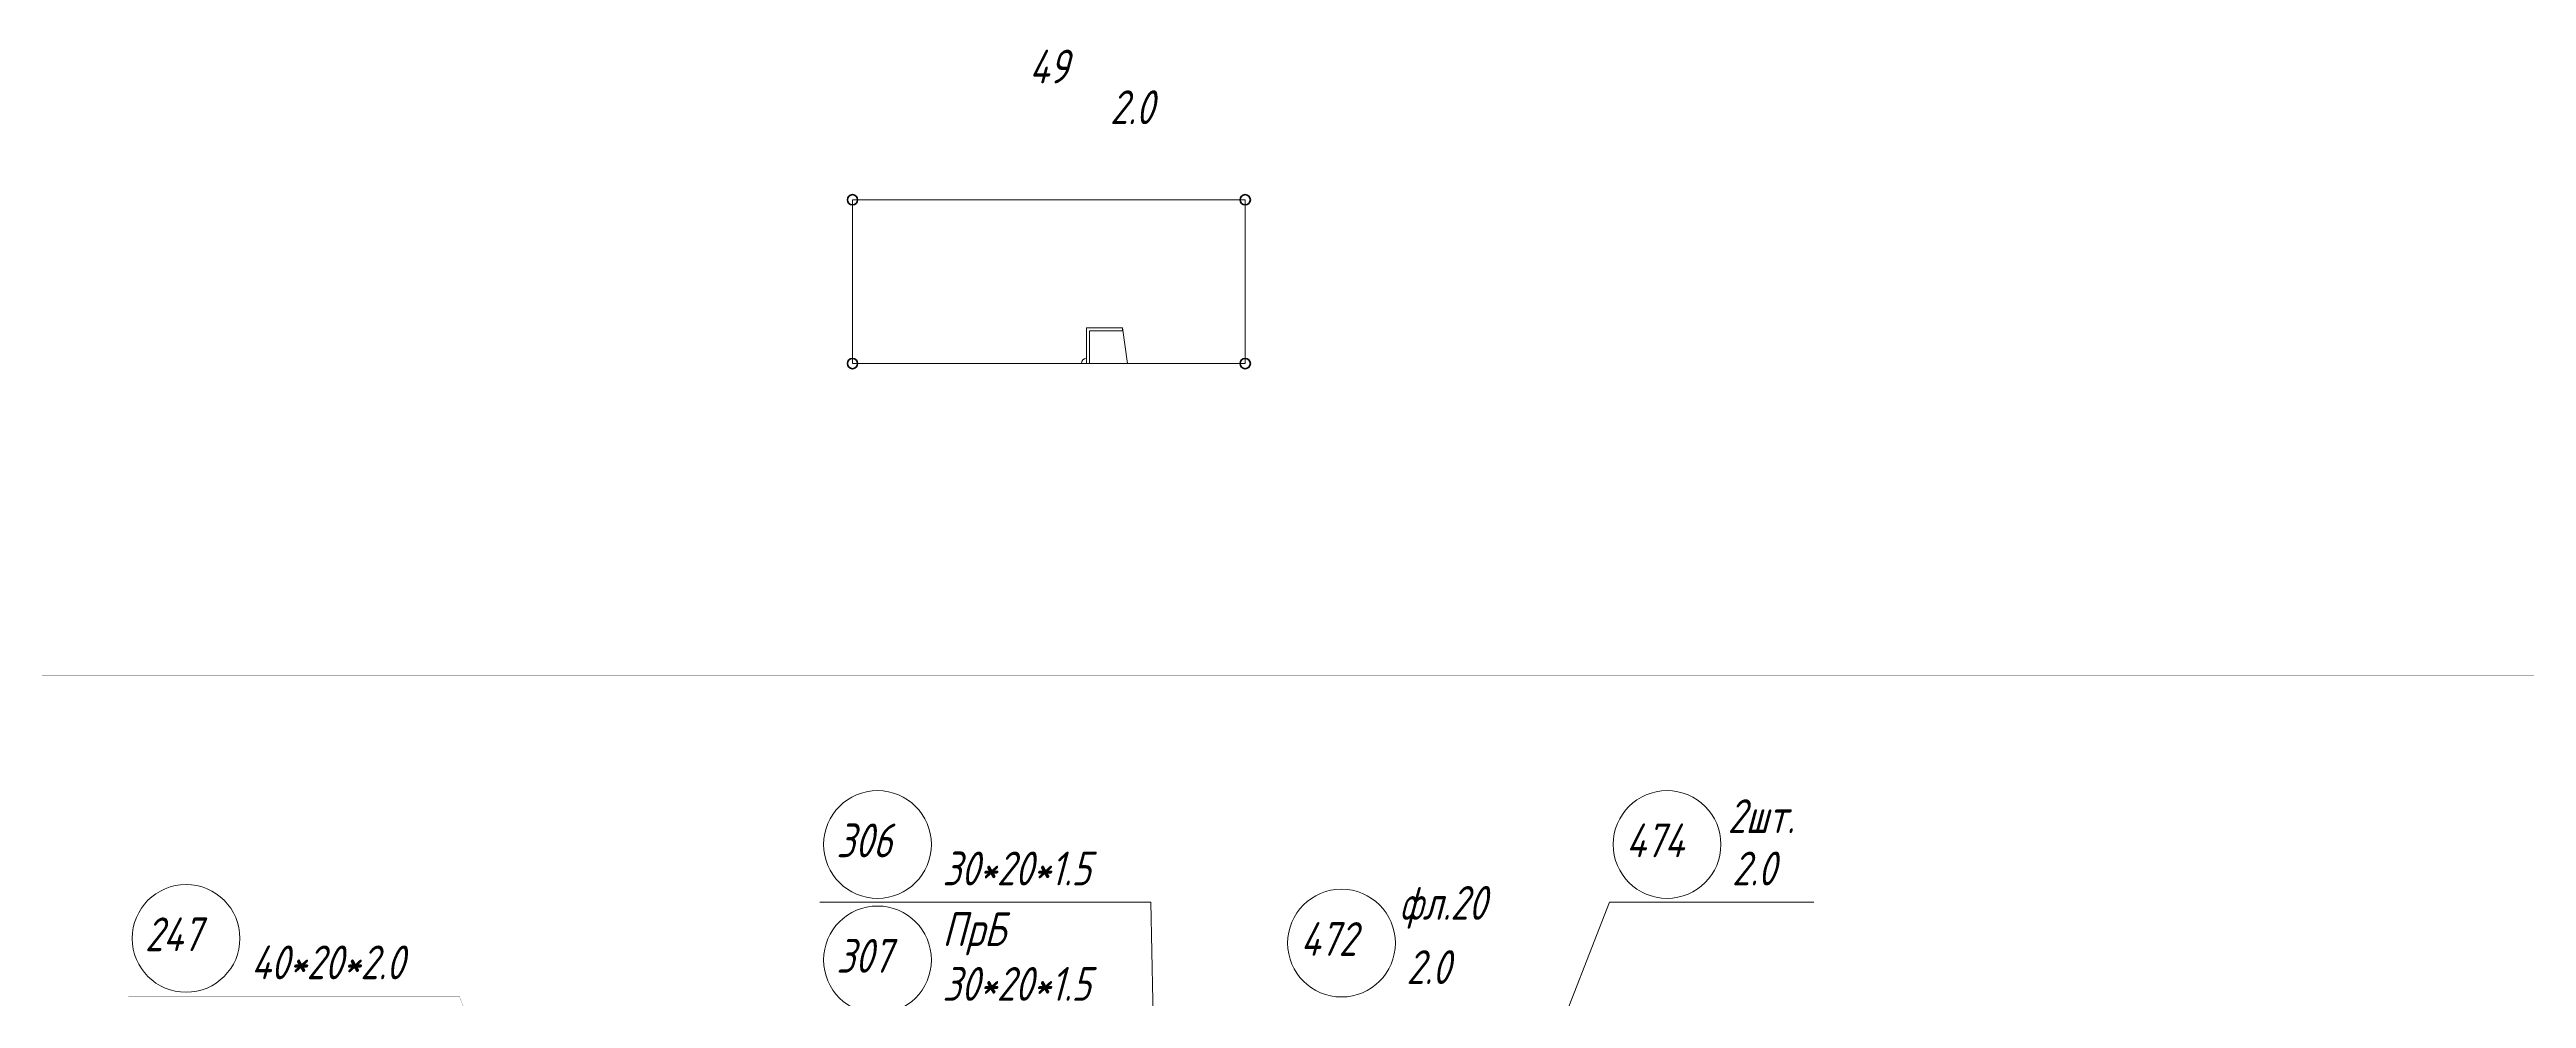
# Model space of a CAD drawing. Header units: millimetres. Extents: x 77380 to 135900, y -26587 to 17301.
# Drawn here: x 105357 to 107776, y 3709 to 4635 of the extents above; entities that cross this region are included whole.
import ezdxf

# ---------------------------------------------------------------- set-up
doc = ezdxf.new("R2010")
doc.units = ezdxf.units.MM
for name, pattern in [('K5LT32772', [0]), ('K5LT32780', [0]), ('K5LT_THIN', [0])]:
    doc.linetypes.add(name, pattern=pattern)
doc.layers.add('4001', color=7, linetype='Continuous')
doc.styles.add('KTEXTSTYLE', font='GOST_AU.SHX', dxfattribs={"width": 0.96, "height": 5})

# ---------------------------------------------------------------- blocks, each defined once
blk = doc.blocks.new('U57')
at = {"color": 7, "linetype": 'K5LT32780', "const_width": 0.18}
for points in [[(101715.3, 12764.4), (110125.3, 12764.4), (110125.3, 18704.4), (101715.3, 18704.4)], [(101915.3, 12814.4), (110075.3, 12814.4), (110075.3, 18654.4), (101915.3, 18654.4)]]:
    blk.add_lwpolyline(points, close=True, dxfattribs=at)
blk = doc.blocks.new('U202')
at = {"layer": '4001', "color": 7, "linetype": 'K5LT_THIN', "lineweight": 18}
for p, q in [((105647.4, 17415.9), (105682.4, 17415.9)), ((105647.4, 17380.9), (105647.4, 17415.9)), ((105682.4, 17412.9), (105650.4, 17412.9)), ((105650.4, 17412.9), (105650.4, 17380.9)), ((105682.4, 17415.9), (105682.4, 17412.9)), ((105682.4, 17415.9), (105687.4, 17380.9))]:
    blk.add_line(p, q, dxfattribs=at)
blk.add_arc((105647.4, 17380.9), 5, 90, 179.9998, dxfattribs=at)

msp = doc.modelspace()

# ---------------------------------------------------------------- linework, layer by layer
at = {"color": 7, "linetype": 'K5LT_THIN', "lineweight": 18}
for p, q in [((106141.264, 4328.626), (106141.264, 4488.626)), ((106141.264, 4488.626), (106524.767, 4488.626)), ((106524.767, 4488.626), (106524.767, 4328.626)), ((106524.767, 4328.626), (106141.264, 4328.626))]:
    msp.add_line(p, q, dxfattribs=at)
at = {"color": 1, "linetype": 'K5LT32772', "lineweight": 18, "true_color": 0xff0000}
for p, q in [((106432.522, 3802.717), (106109.295, 3802.717)), ((106432.522, 3802.717), (106444.077, 3238.126)), ((106880.388, 3802.717), (106678.427, 3282.876)), ((107080.185, 3802.717), (106880.388, 3802.717))]:
    msp.add_line(p, q, dxfattribs=at)
at = {"color": 1, "linetype": 'K5LT32772', "true_color": 0xff0000, "const_width": 0.18}
msp.add_lwpolyline([(105433.999, 3711.026), (105757.226, 3711.026), (105947.083, 3223.535)], dxfattribs=at)
at = {"color": 2, "lineweight": 100}
for centre in [(106141.264, 4488.626), (106524.767, 4488.626), (106141.264, 4328.626), (106524.767, 4328.626)]:
    msp.add_circle(centre, 5, dxfattribs=at)
at = {"color": 1, "linetype": 'K5LT32772', "lineweight": 18, "true_color": 0xff0000}
for centre in [(106165.655, 3859.077), (106936.748, 3859.078), (105490.359, 3767.386), (106165.655, 3746.357), (106618.788, 3762.796)]:
    msp.add_circle(centre, 52.603, dxfattribs=at)

# ---------------------------------------------------------------- block references
for name, p in [('U202', (722.384, -13052.262)), ('U57', (545.046, -14630.011))]:
    msp.add_blockref(name, p)

# ---------------------------------------------------------------- texts
at = {"color": 7, "char_height": 2.5, "attachment_point": 1, "style": 'KTEXTSTYLE'}
for s, insert in [('\\H3.5;\\W0.965;\\Q15;\\Q15;\\H33.00;{\\c255;49}', (106313.733, 4635.177)), ('\\H3.5;\\W0.965;\\Q15;\\Q15;\\H33.00;{\\c255;2.0}', (106392.623, 4595.46)), ('\\H3.5;\\W0.965;\\Q15;\\Q15;\\H33.00;2шт.', (106995.84, 3903.26)), ('\\H3.5;\\W0.965;\\Q15;\\Q15;\\H33.00;{\\c255;306}', (106125.52, 3879.553)), ('\\H3.5;\\W0.965;\\Q15;\\Q15;\\H33.00;{\\c255;474}', (106896.612, 3879.553)), ('\\H3.5;\\W0.965;\\Q15;\\Q15;\\H33.00;{\\c255;30*20*1.5}', (106229.061, 3852.156)), ('\\H3.5;\\W0.965;\\Q15;\\Q15;\\H33.00;{\\c255;2.0}', (107000.153, 3852.156)), ('\\H3.5;\\W0.965;\\Q15;\\Q15;\\H33.00;фл.20', (106675.295, 3818.54)), ('\\H3.5;\\W0.965;\\Q15;\\Q15;\\H33.00;{\\c255;247}', (105450.223, 3787.861)), ('\\H3.5;\\W0.965;\\Q15;\\Q15;\\H33.00;{\\c16711935;ПрБ}', (106229.061, 3792.879)), ('\\H3.5;\\W0.965;\\Q15;\\Q15;\\H33.00;{\\c255;472}', (106578.652, 3783.272)), ('\\H3.5;\\W0.965;\\Q15;\\Q15;\\H33.00;{\\c255;40*20*2.0}', (105553.764, 3760.464)), ('\\H3.5;\\W0.965;\\Q15;\\Q15;\\H33.00;{\\c255;307}', (106125.52, 3766.833)), ('\\H3.5;\\W0.965;\\Q15;\\Q15;\\H33.00;{\\c255;2.0}', (106682.192, 3755.875)), ('\\H3.5;\\W0.965;\\Q15;\\Q15;\\H33.00;{\\c255;30*20*1.5}', (106229.061, 3739.436))]:
    msp.add_mtext(s, dxfattribs=dict(at, insert=insert))

doc.saveas('drawing.dxf')
